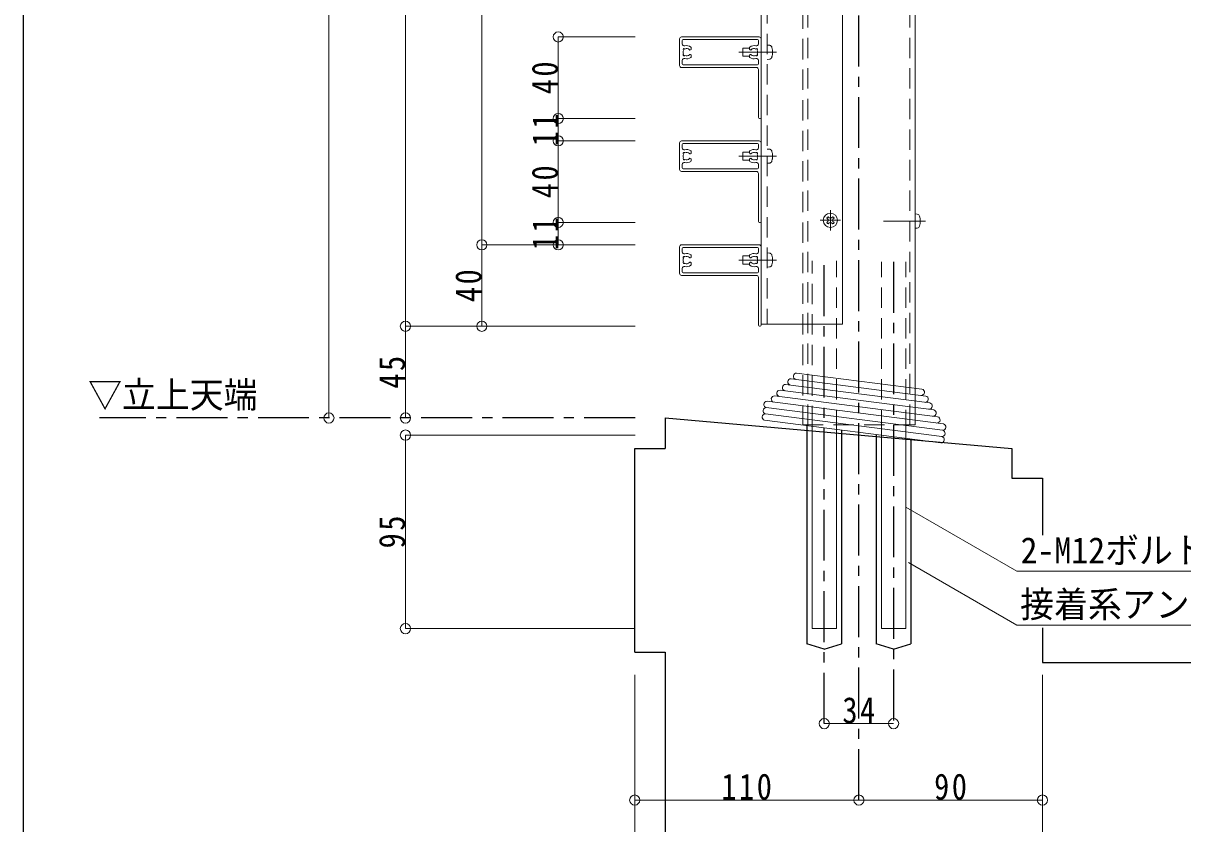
# Model space of a CAD drawing. Units: millimetres at full size, sheet at 1:5. Extents: x -1050 to 1050, y -742 to 742.
# Drawn here: x -990 to -421, y -423 to -31 of the extents above; entities that cross this region are included whole.
import ezdxf
from ezdxf.enums import TextEntityAlignment as Align

# ---------------------------------------------------------------- set-up
doc = ezdxf.new("R2010")
doc.units = ezdxf.units.MM
doc.header["$LTSCALE"] = 5
for name, pattern in [('CHAIN1', [8, 5, -1, 1, -1]), ('DASHED1', [1.8, 1.2, -0.6]), ('DASHED2', [3, 2, -1])]:
    doc.linetypes.add(name, pattern=pattern)
for name, color, linetype in [('0-0_通り芯', 7, 'CHAIN1'), ('0-1_躯体', 134, 'Continuous'), ('1-5_図枠1_1', 7, 'Continuous')]:
    doc.layers.add(name, color=color, linetype=linetype)
for name, color, linetype, lineweight in [('0-3_寸法', 54, 'Continuous', 20), ('0-4_手摺部材', 92, 'Continuous', 20), ('0-5_手すり子', 12, 'Continuous', 20), ('0-9_文字', 3, 'Continuous', 20), ('0-A_支柱', 6, 'Continuous', 20), ('0-B_足元', 4, 'Continuous', 20)]:
    doc.layers.add(name, color=color, linetype=linetype, lineweight=lineweight)
doc.styles.add('ＭＳ ゴシック', font='')
doc.styles.get('ＭＳ ゴシック').set_extended_font_data('MS Gothic')

# ---------------------------------------------------------------- blocks, each defined once
blk = doc.blocks.new('dimension_origin')
at = {"color": 0, "linetype": 'Continuous', "lineweight": -2}
blk.add_circle((0, 0), 1.25, dxfattribs=at)

msp = doc.modelspace()

# ---------------------------------------------------------------- linework, layer by layer
at = {"layer": '0-0_通り芯'}
for p, q in [((-580, -411.793), (-580, 510.166)), ((-597, -374.293), (-597, -147.115)), ((-563, -147.675), (-563, -374.293)), ((-689.807, -224.293), (-952.5, -224.293))]:
    msp.add_line(p, q, dxfattribs=at)
at = {"layer": '0-1_躯体'}
for p, q in [((-675, -224.293), (-675, -239.293)), ((-675, -224.293), (-505, -239.293)), ((-605.5, -227.951), (-605.501, -335.17)), ((-588.5, -230.264), (-588.501, -335.17)), ((-571.5, -232.446), (-571.501, -335.17)), ((-554.5, -234.629), (-554.501, -335.17)), ((-690, -239.293), (-675, -239.293)), ((-690, -339.293), (-690, -239.293)), ((-490, -253.885), (-490, -281.799)), ((-490, -327.301), (-490, -344.293)), ((-597.001, -337.675), (-605.501, -335.17)), ((-597.001, -337.675), (-588.501, -335.17)), ((-563.001, -337.675), (-571.501, -335.17)), ((-563.001, -337.675), (-554.501, -335.17)), ((-690, -339.293), (-675, -339.293)), ((-675, -339.293), (-675, -453.569)), ((-490, -344.293), (-403.969, -344.293))]:
    msp.add_line(p, q, dxfattribs=at)
msp.add_lwpolyline([(-505, -239.293), (-505, -253.885), (-490, -253.885)], dxfattribs=at)
at = {"layer": '0-3_寸法'}
for p, q in [((-840, -224.293), (-840, 495)), ((-802.5, -179.293), (-802.5, 460)), ((-765, -139.293), (-765, 450)), ((-727.5, -37.293), (-689.807, -37.293)), ((-727.5, -77.293), (-727.5, -37.293)), ((-727.5, -77.293), (-689.807, -77.293)), ((-727.5, -88.293), (-727.5, -77.293)), ((-727.5, -88.293), (-689.807, -88.293)), ((-727.5, -128.293), (-727.5, -88.293)), ((-727.5, -128.293), (-689.807, -128.293)), ((-727.5, -139.293), (-727.5, -128.293)), ((-765, -139.293), (-689.807, -139.293)), ((-765, -179.293), (-765, -139.293)), ((-802.5, -224.293), (-802.5, -179.293)), ((-689.807, -179.293), (-802.499, -179.293)), ((-802.5, -232.675), (-689.807, -232.675)), ((-802.5, -232.675), (-802.5, -327.675)), ((-689.807, -327.675), (-802.5, -327.675)), ((-690, -449.293), (-690, -350.305)), ((-490, -449.293), (-490, -350.305)), ((-597, -374.293), (-563, -374.293)), ((-690, -411.793), (-580, -411.793)), ((-690, -411.793), (-580, -411.793)), ((-580, -411.793), (-490, -411.793)), ((-580, -411.793), (-490, -411.793))]:
    msp.add_line(p, q, dxfattribs=at)
at = {"layer": '0-4_手摺部材', "linetype": 'DASHED2'}
msp.add_line((-625, -5.694), (-625, -178.293), dxfattribs=at)
at = {"layer": '0-4_手摺部材'}
for p, q in [((-588, -8.194), (-588, -178.293)), ((-637, -42.793), (-637, -46.793)), ((-633.7, -42.793), (-637, -42.793)), ((-637, -46.793), (-633.7, -46.793)), ((-637, -93.793), (-637, -97.793)), ((-633.7, -93.793), (-637, -93.793)), ((-637, -97.793), (-633.7, -97.793)), ((-595.196, -126.747), (-595.766, -126.157)), ((-595.196, -127.838), (-595.766, -128.429)), ((-595.196, -126.747), (-594.997, -127.293)), ((-595.196, -127.838), (-594.997, -127.293)), ((-594.545, -126.097), (-595.136, -125.527)), ((-594.545, -128.488), (-595.136, -129.059)), ((-594.545, -126.097), (-594, -126.296)), ((-594.545, -128.488), (-594, -128.29)), ((-593.455, -126.097), (-594, -126.296)), ((-593.455, -128.488), (-594, -128.29)), ((-593.455, -126.097), (-592.864, -125.527)), ((-593.455, -128.488), (-592.864, -129.059)), ((-592.805, -126.747), (-593.003, -127.293)), ((-592.805, -127.838), (-593.003, -127.293)), ((-592.805, -126.747), (-592.234, -126.157)), ((-592.805, -127.837), (-592.234, -128.429)), ((-637, -144.793), (-637, -148.793)), ((-633.7, -144.793), (-637, -144.793)), ((-637, -148.793), (-633.7, -148.793)), ((-628, -178.293), (-588, -178.293))]:
    msp.add_line(p, q, dxfattribs=at)
at = {"layer": '0-4_手摺部材', "linetype": 'CHAIN1'}
for p, q in [((-639, -44.793), (-620.4, -44.793)), ((-639, -95.793), (-620.4, -95.793)), ((-594, -122.293), (-594, -132.293)), ((-589, -127.293), (-599, -127.293)), ((-639, -146.793), (-620.4, -146.793))]:
    msp.add_line(p, q, dxfattribs=at)
at = {"layer": '0-4_手摺部材', "linetype": 'DASHED1'}
for p, q in [((-623.881, -41.391), (-625, -41.293)), ((-623.881, -48.195), (-625, -48.293)), ((-623.881, -92.391), (-625, -92.293)), ((-623.881, -99.195), (-625, -99.293)), ((-623.881, -143.391), (-625, -143.293)), ((-623.881, -150.195), (-625, -150.293))]:
    msp.add_line(p, q, dxfattribs=at)
at = {"layer": '0-4_手摺部材'}
msp.add_lwpolyline([(-628, -5.694), (-628, -178.293), (-588, -178.293)], dxfattribs=at)
msp.add_circle((-594, -127.293), 3.5, dxfattribs=at)
at = {"layer": '0-4_手摺部材', "linetype": 'DASHED1'}
for centre, radius, start, end in [((-623.994, -42.686), 1.3, 15.88085, 85), ((-631.4, -44.793), 9, 344.11915, 15.88085), ((-623.994, -46.9), 1.3, 275, 344.11915), ((-623.994, -93.686), 1.3, 15.88085, 85), ((-631.4, -95.793), 9, 344.11915, 15.88085), ((-623.994, -97.9), 1.3, 275, 344.11915), ((-623.994, -144.686), 1.3, 15.88085, 85), ((-631.4, -146.793), 9, 344.11915, 15.88085), ((-623.994, -148.9), 1.3, 275, 344.11915)]:
    msp.add_arc(centre, radius, start, end, dxfattribs=at)
at = {"layer": '0-4_手摺部材'}
for start, end in [(122.7575, 147.2425), (212.7575, 237.2425), (32.7575, 57.2425), (302.7575, 327.25393)]:
    msp.add_arc((-594, -127.293), 2.1, start, end, dxfattribs=at)
at = {"layer": '0-5_手すり子'}
for p, q in [((-668, -38.293), (-668, -51.293)), ((-629, -37.293), (-667, -37.293)), ((-666.7, -39.093), (-666.7, -40.716)), ((-629.8, -38.593), (-666.2, -38.593)), ((-629.3, -40.716), (-629.3, -39.093)), ((-628, -76.793), (-628, -38.293)), ((-662.3, -43.231), (-662.3, -42.631)), ((-633.7, -43.231), (-633.7, -42.631)), ((-666.7, -48.87), (-666.7, -50.493)), ((-666.2, -50.993), (-629.8, -50.993)), ((-662.3, -46.355), (-662.3, -46.955)), ((-633.7, -46.355), (-633.7, -46.955)), ((-629.3, -50.493), (-629.3, -48.87)), ((-667, -52.293), (-630.3, -52.293)), ((-629.3, -53.293), (-629.3, -76.793)), ((-628.8, -77.293), (-628.5, -77.293)), ((-668, -89.293), (-668, -102.293)), ((-629, -88.293), (-667, -88.293)), ((-666.7, -90.093), (-666.7, -91.716)), ((-629.8, -89.593), (-666.2, -89.593)), ((-629.3, -91.716), (-629.3, -90.093)), ((-628, -127.793), (-628, -89.293)), ((-662.3, -94.231), (-662.3, -93.631)), ((-633.7, -94.231), (-633.7, -93.631)), ((-666.7, -99.87), (-666.7, -101.493)), ((-666.2, -101.993), (-629.8, -101.993)), ((-662.3, -97.355), (-662.3, -97.955)), ((-633.7, -97.355), (-633.7, -97.955)), ((-629.3, -101.493), (-629.3, -99.87)), ((-667, -103.293), (-630.3, -103.293)), ((-629.3, -104.293), (-629.3, -127.793)), ((-628.8, -128.293), (-628.5, -128.293)), ((-668, -140.293), (-668, -153.293)), ((-629, -139.293), (-667, -139.293)), ((-666.7, -141.093), (-666.7, -142.716)), ((-629.8, -140.593), (-666.2, -140.593)), ((-629.3, -142.716), (-629.3, -141.093)), ((-628, -178.793), (-628, -140.293)), ((-662.3, -145.231), (-662.3, -144.631)), ((-633.7, -145.231), (-633.7, -144.631)), ((-666.7, -150.87), (-666.7, -152.493)), ((-666.2, -152.993), (-629.8, -152.993)), ((-662.3, -148.355), (-662.3, -148.955)), ((-633.7, -148.355), (-633.7, -148.955)), ((-629.3, -152.493), (-629.3, -150.87)), ((-667, -154.293), (-630.3, -154.293)), ((-629.3, -155.293), (-629.3, -178.793)), ((-628.8, -179.293), (-628.5, -179.293))]:
    msp.add_line(p, q, dxfattribs=at)
for centre, radius, start, end in [((-667, -38.293), 1, 90, 180), ((-666.2, -39.093), 0.5, 90, 180), ((-629.8, -39.093), 0.5, 0, 90), ((-629, -38.293), 1, 0, 90), ((-665.7, -40.716), 1, 180, 286.40069), ((-664.5, -44.793), 1.8, 150.96711, 209.03289), ((-665.773, -43.52), 0.5, 37.01644, 232.98356), ((-664.5, -44.793), 3.25, 51.81652, 106.40069), ((-664.5, -44.793), 1.8, 42.65234, 119.03289), ((-662.805, -43.231), 0.505, 222.65234, 360), ((-662.8, -42.631), 0.5, 0, 51.81652), ((-633.2, -42.631), 0.5, 128.18348, 180), ((-633.195, -43.231), 0.505, 180, 317.34766), ((-631.5, -44.793), 3.25, 73.59931, 128.18348), ((-631.5, -44.793), 1.8, 60.96711, 137.34766), ((-630.227, -43.52), 0.5, 307.01644, 142.98356), ((-630.3, -40.716), 1, 253.59931, 360), ((-631.5, -44.793), 1.8, 330.96711, 29.03289), ((-665.7, -48.87), 1, 73.59931, 180), ((-666.2, -50.493), 0.5, 180, 270), ((-665.773, -46.066), 0.5, 127.01644, 322.98356), ((-664.5, -44.793), 3.25, 253.59931, 308.18348), ((-664.5, -44.793), 1.8, 240.96711, 317.34766), ((-662.805, -46.355), 0.505, 0, 137.34766), ((-662.8, -46.955), 0.5, 308.18348, 360), ((-633.195, -46.355), 0.505, 42.65234, 180), ((-633.2, -46.955), 0.5, 180, 231.81652), ((-631.5, -44.793), 3.25, 231.81652, 286.40069), ((-631.5, -44.793), 1.8, 222.65234, 299.03289), ((-630.227, -46.066), 0.5, 217.01644, 52.98356), ((-630.3, -48.87), 1, 0, 106.40069), ((-629.8, -50.493), 0.5, 270, 360), ((-667, -51.293), 1, 180, 270), ((-630.3, -53.293), 1, 0, 90), ((-628.8, -76.793), 0.5, 180, 270), ((-628.5, -76.793), 0.5, 270, 360), ((-667, -89.293), 1, 90, 180), ((-666.2, -90.093), 0.5, 90, 180), ((-629.8, -90.093), 0.5, 0, 90), ((-629, -89.293), 1, 0, 90), ((-665.7, -91.716), 1, 180, 286.40069), ((-664.5, -95.793), 1.8, 150.96711, 209.03289), ((-665.773, -94.52), 0.5, 37.01644, 232.98356), ((-665.773, -97.066), 0.5, 127.01644, 322.98356), ((-664.5, -95.793), 3.25, 51.81652, 106.40069), ((-664.5, -95.793), 1.8, 42.65234, 119.03289), ((-662.805, -94.231), 0.505, 222.65234, 360), ((-662.8, -93.631), 0.5, 0, 51.81652), ((-633.2, -93.631), 0.5, 128.18348, 180), ((-633.195, -94.231), 0.505, 180, 317.34766), ((-631.5, -95.793), 3.25, 73.59931, 128.18348), ((-631.5, -95.793), 1.8, 60.96711, 137.34766), ((-630.227, -94.52), 0.5, 307.01644, 142.98356), ((-630.227, -97.066), 0.5, 217.01644, 52.98356), ((-630.3, -91.716), 1, 253.59931, 360), ((-631.5, -95.793), 1.8, 330.96711, 29.03289), ((-667, -102.293), 1, 180, 270), ((-665.7, -99.87), 1, 73.59931, 180), ((-666.2, -101.493), 0.5, 180, 270), ((-664.5, -95.793), 3.25, 253.59931, 308.18348), ((-664.5, -95.793), 1.8, 240.96711, 317.34766), ((-662.805, -97.355), 0.505, 0, 137.34766), ((-662.8, -97.955), 0.5, 308.18348, 360), ((-633.195, -97.355), 0.505, 42.65234, 180), ((-633.2, -97.955), 0.5, 180, 231.81652), ((-631.5, -95.793), 3.25, 231.81652, 286.40069), ((-631.5, -95.793), 1.8, 222.65234, 299.03289), ((-630.3, -99.87), 1, 0, 106.40069), ((-629.8, -101.493), 0.5, 270, 360), ((-630.3, -104.293), 1, 0, 90), ((-628.8, -127.793), 0.5, 180, 270), ((-628.5, -127.793), 0.5, 270, 360), ((-667, -140.293), 1, 90, 180), ((-666.2, -141.093), 0.5, 90, 180), ((-629.8, -141.093), 0.5, 0, 90), ((-629, -140.293), 1, 0, 90), ((-665.7, -142.716), 1, 180, 286.40069), ((-664.5, -146.793), 1.8, 150.96711, 209.03289), ((-665.773, -145.52), 0.5, 37.01644, 232.98356), ((-665.773, -148.066), 0.5, 127.01644, 322.98356), ((-664.5, -146.793), 3.25, 51.81652, 106.40069), ((-664.5, -146.793), 1.8, 42.65234, 119.03289), ((-662.805, -145.231), 0.505, 222.65234, 360), ((-662.805, -148.355), 0.505, 0, 137.34766), ((-662.8, -144.631), 0.5, 0, 51.81652), ((-633.2, -144.631), 0.5, 128.18348, 180), ((-633.195, -145.231), 0.505, 180, 317.34766), ((-633.195, -148.355), 0.505, 42.65234, 180), ((-631.5, -146.793), 3.25, 73.59931, 128.18348), ((-631.5, -146.793), 1.8, 60.96711, 137.34766), ((-630.227, -145.52), 0.5, 307.01644, 142.98356), ((-630.227, -148.066), 0.5, 217.01644, 52.98356), ((-630.3, -142.716), 1, 253.59931, 360), ((-631.5, -146.793), 1.8, 330.96711, 29.03289), ((-667, -153.293), 1, 180, 270), ((-665.7, -150.87), 1, 73.59931, 180), ((-666.2, -152.493), 0.5, 180, 270), ((-664.5, -146.793), 3.25, 253.59931, 308.18348), ((-664.5, -146.793), 1.8, 240.96711, 317.34766), ((-662.8, -148.955), 0.5, 308.18348, 360), ((-633.2, -148.955), 0.5, 180, 231.81652), ((-631.5, -146.793), 3.25, 231.81652, 286.40069), ((-631.5, -146.793), 1.8, 222.65234, 299.03289), ((-630.3, -150.87), 1, 0, 106.40069), ((-629.8, -152.493), 0.5, 270, 360), ((-630.3, -155.293), 1, 0, 90), ((-628.8, -178.793), 0.5, 180, 270), ((-628.5, -178.793), 0.5, 270, 360)]:
    msp.add_arc(centre, radius, start, end, dxfattribs=at)
at = {"layer": '0-9_文字'}
for points in [[(-557, -268.025), (-502.5, -299.49), (-365.712, -299.49)], [(-555.77, -295.254), (-502.5, -326.009), (-388.431, -326.009)]]:
    msp.add_lwpolyline(points, dxfattribs=at)
at = {"layer": '0-A_支柱', "linetype": 'DASHED2'}
for p, q in [((-607.5, 171.707), (-607.5, -227.675)), ((-607.5, -227.675), (-552.5, -227.675))]:
    msp.add_line(p, q, dxfattribs=at)
at = {"layer": '0-A_支柱'}
for p, q in [((-552.5, 171.707), (-552.5, -80.147)), ((-552.5, -80.147), (-552.5, -227.675))]:
    msp.add_line(p, q, dxfattribs=at)
at = {"layer": '0-B_足元', "linetype": 'DASHED2'}
for p, q in [((-555, -227.675), (-555, 171.707)), ((-605, -227.675), (-605, -0.694)), ((-603, -228.384), (-603, -147.115)), ((-591, -230.225), (-591, -147.115)), ((-569, -230.225), (-569, -147.675)), ((-557, -230.225), (-557, -147.675))]:
    msp.add_line(p, q, dxfattribs=at)
at = {"layer": '0-B_足元'}
for p, q in [((-551.381, -124.273), (-552.5, -124.175)), ((-552.5, -124.175), (-552.5, -131.175)), ((-551.381, -131.077), (-552.5, -131.175)), ((-610.569, -202.225), (-549.074, -210.121)), ((-615.994, -207.83), (-545.241, -216.914)), ((-547.158, -213.517), (-613.282, -205.027)), ((-625.065, -216.117), (-538.559, -227.224)), ((-621.419, -213.435), (-541.409, -223.707)), ((-543.325, -220.311), (-618.706, -210.632)), ((-538.956, -230.324), (-625.462, -219.217)), ((-539.752, -236.523), (-626.258, -225.416)), ((-625.86, -222.316), (-539.354, -233.423)), ((-603.001, -327.675), (-603, -228.384)), ((-591, -228.384), (-591.001, -327.675)), ((-569.001, -327.675), (-569, -228.384)), ((-557, -228.384), (-557.001, -327.675)), ((-591.001, -327.675), (-603.001, -327.675)), ((-557.001, -327.675), (-569.001, -327.675))]:
    msp.add_line(p, q, dxfattribs=at)
at = {"layer": '0-B_足元', "linetype": 'CHAIN1'}
msp.add_line((-547.28, -127.675), (-567.895, -127.675), dxfattribs=at)
at = {"layer": '0-B_足元'}
for centre, radius, start, end in [((-551.494, -125.568), 1.3, 15.88085, 85), ((-551.494, -129.782), 1.3, 275, 344.11915), ((-558.9, -127.675), 9, 344.11915, 15.88085), ((-610.589, -203.798), 1.573, 89.29153, 256.07556), ((-616.013, -209.403), 1.573, 89.29153, 256.07556), ((-613.301, -206.6), 1.573, 89.29153, 256.07556), ((-549.453, -211.647), 1.573, 269.29153, 76.07556), ((-625.084, -217.69), 1.573, 89.29153, 256.07556), ((-621.438, -215.007), 1.573, 89.29153, 256.07556), ((-618.726, -212.205), 1.573, 89.29153, 256.07556), ((-547.536, -215.044), 1.573, 269.29153, 76.07556), ((-625.482, -220.789), 1.573, 89.29153, 256.07556), ((-545.62, -218.441), 1.573, 269.29153, 76.07556), ((-543.703, -221.837), 1.573, 269.29153, 76.07556), ((-625.88, -223.889), 1.573, 89.29153, 256.07556), ((-541.787, -225.234), 1.573, 269.29153, 76.07556), ((-538.937, -228.751), 1.573, 269.29153, 76.07556), ((-539.335, -231.85), 1.573, 269.29153, 76.07556), ((-539.733, -234.95), 1.573, 269.29153, 76.07556)]:
    msp.add_arc(centre, radius, start, end, dxfattribs=at)
at = {"layer": '1-5_図枠1_1'}
msp.add_lwpolyline([(-990, 682.5), (-990, -707.5), (990, -707.5)], dxfattribs=at)

# ---------------------------------------------------------------- block references
at = {"layer": '0-3_寸法', "xscale": 2, "yscale": 2}
for p, rotation in [((-727.5, -37.293), 90), ((-727.5, -77.293), 90), ((-727.5, -77.293), 270), ((-727.5, -88.293), 90), ((-727.5, -88.293), 270), ((-727.5, -128.293), 90), ((-727.5, -128.293), 270), ((-765, -139.293), 90), ((-765, -139.293), 270), ((-727.5, -139.293), 270), ((-802.5, -179.293), 90), ((-802.5, -179.293), 270), ((-765, -179.293), 270), ((-840, -224.293), 270), ((-802.5, -224.293), 270), ((-802.5, -232.675), 90), ((-802.5, -327.675), 270), ((-597, -374.293), 180), ((-690, -411.793), 180), ((-690, -411.793), 180), ((-580, -411.793), 180), ((-580, -411.793), 180)]:
    msp.add_blockref('dimension_origin', p, dxfattribs=dict(at, rotation=rotation))
for p in [(-563, -374.293), (-580, -411.793), (-580, -411.793), (-490, -411.793), (-490, -411.793)]:
    msp.add_blockref('dimension_origin', p, dxfattribs=at)

# ---------------------------------------------------------------- texts
at = {"layer": '0-3_寸法', "char_height": 12.83, "attachment_point": 7, "rotation": 90, "style": 'ＭＳ ゴシック'}
for s, insert in [('\\T1.17;\\W0.85;40', (-727.5, -65.418)), ('\\T1.17;\\W0.85;11', (-727.5, -90.918)), ('\\T1.17;\\W0.85;40', (-727.5, -116.418)), ('\\T1.17;\\W0.85;11', (-727.5, -141.918)), ('\\T1.17;\\W0.85;40', (-765, -167.418)), ('\\T1.17;\\W0.85;45', (-802.5, -209.918)), ('\\T1.17;\\W0.85;95', (-802.5, -288.3))]:
    msp.add_mtext(s, dxfattribs=dict(at, insert=insert))
at = {"layer": '0-3_寸法', "char_height": 12.83, "attachment_point": 7, "style": 'ＭＳ ゴシック'}
for s, insert in [('\\T1.17;\\W0.85;34', (-588.125, -374.293)), ('\\T1.17;\\W0.85;110', (-647.5, -411.793)), ('\\T1.17;\\W0.85;110', (-647.5, -411.793)), ('\\T1.17;\\W0.85;90', (-543.125, -411.793)), ('\\T1.17;\\W0.85;90', (-543.125, -411.793))]:
    msp.add_mtext(s, dxfattribs=dict(at, insert=insert))
at = {"layer": '0-9_文字', "style": 'ＭＳ ゴシック', "width": 0.95}
for s, p in [('▽立上天端', (-958.163, -223.127)), ('2-M12ボルト(SUS)', (-500.712, -299.49)), ('接着系アンカー', (-500.931, -326.009))]:
    msp.add_text(s, height=12.83, dxfattribs=at).set_placement(p, align=Align.BOTTOM_LEFT)

doc.saveas('drawing.dxf')
